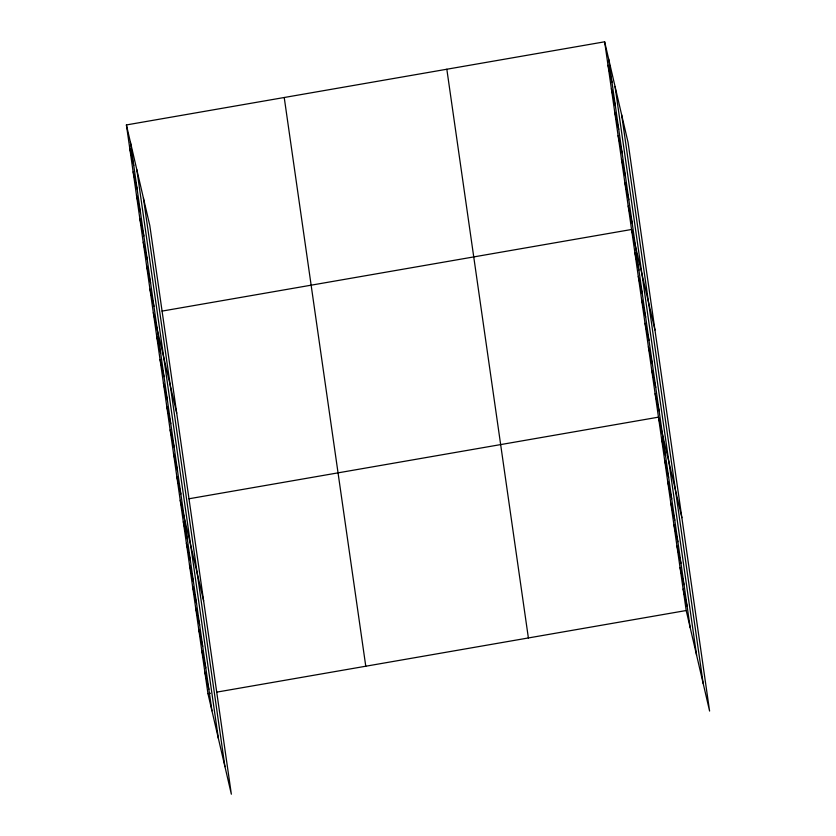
<?xml version="1.0" encoding="UTF-8"?>
<svg xmlns="http://www.w3.org/2000/svg" width="836" height="836" viewBox="0 0 836 836"><rect width="100%" height="100%" fill="white"/><g stroke="black" fill="none" stroke-linecap="round" stroke-linejoin="round"><path stroke-width="1.25" d="M126.403 124.94L149.801 225.48L231.353 794.2L207.955 693.661L126.403 124.94L604.647 41.8L628.045 142.339L709.597 711.06L686.199 610.52L604.647 41.8M162.079 311.096L631.567 229.482L654.954 330.011M188.999 498.768L658.475 417.154L681.873 517.693M207.955 693.661L210.453 693.222M216.723 692.135L686.199 610.52M608.012 65.26L612.004 82.419M611.377 88.721L615.369 105.879M614.742 112.181L618.734 129.34M618.107 135.641L622.099 152.789M621.472 159.101L625.464 176.25M624.837 182.561L628.829 199.71M628.202 206.022L632.194 223.17M634.932 252.942L638.923 270.091M638.286 276.392L642.278 293.551M641.651 299.852L645.643 317.011M645.016 323.313L649.008 340.471M648.381 346.773L652.373 363.932M651.746 370.233L655.737 387.392M655.11 393.693L659.102 410.852M661.558 438.639L665.55 455.798M664.63 460.124L668.622 477.283M667.713 481.609L671.705 498.768M670.796 503.094L674.788 520.253M673.879 524.58L677.871 541.738M676.961 546.065L680.953 563.224M680.034 567.55L684.026 584.709M683.116 589.035L687.108 606.194M129.768 148.4L133.76 165.559M133.133 171.861L137.125 189.02M136.498 195.321L140.49 212.48M139.863 218.781L143.855 235.94M143.228 242.241L147.22 259.4M146.582 265.702L150.584 282.861M149.947 289.162L153.939 306.31M153.312 312.622L176.709 413.162M156.677 336.082L160.669 353.231M160.042 359.543L164.034 376.691M163.407 383.003L167.399 400.151M166.772 406.463L170.763 423.612M170.136 429.913L174.128 447.072M173.501 453.373L177.493 470.532M176.866 476.833L180.858 493.992M180.221 500.294L203.618 600.833M183.303 521.779L187.295 538.938M186.386 543.264L190.378 560.423M189.469 564.749L193.461 581.908M192.552 586.235L196.544 603.393M195.634 607.72L199.626 624.879M198.707 629.205L202.699 646.364M201.789 650.69L205.781 667.849M204.872 672.175L208.864 689.334M621.65 114.825L703.191 683.545M615.045 86.474L696.597 655.194M608.639 58.959L690.191 627.679M446.832 69.242L528.383 637.962M284.23 97.509L365.771 666.229M143.395 197.965L224.947 766.685M136.801 169.614L218.353 738.334M130.395 142.099L211.947 710.819"/></g></svg>
